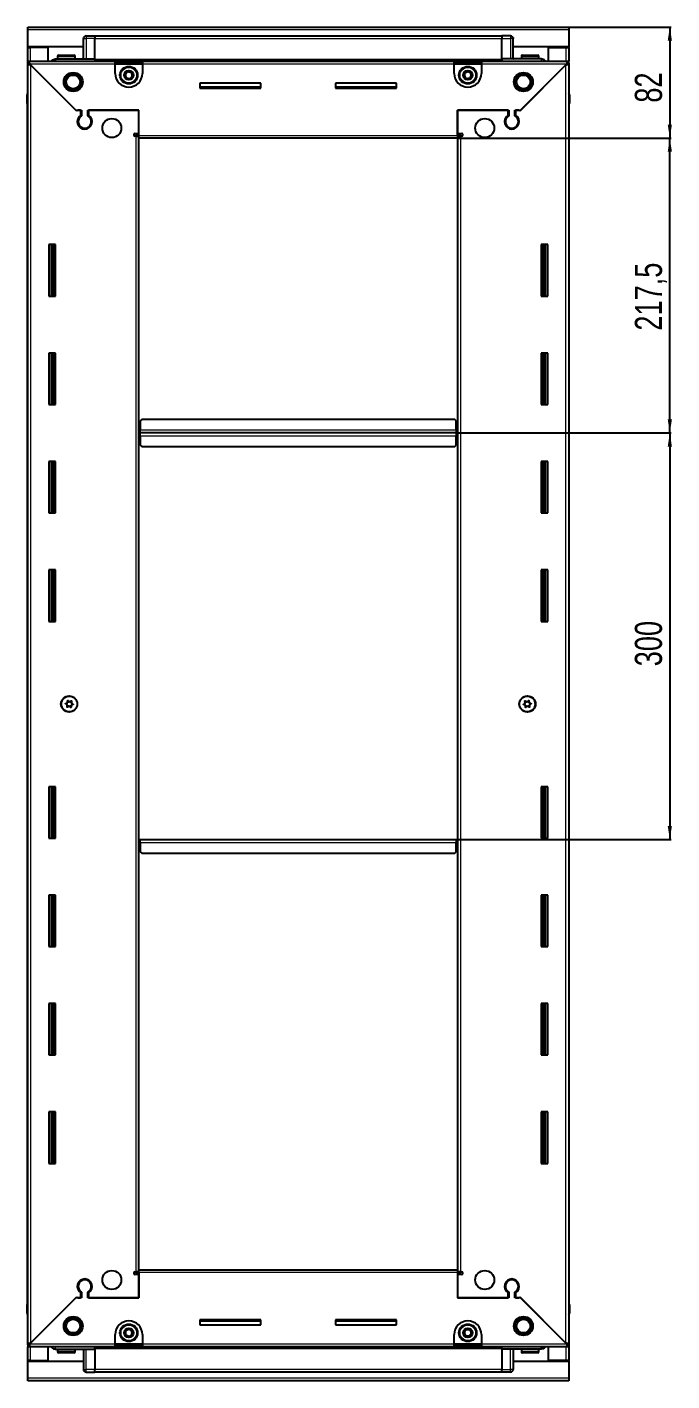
# Model space of a CAD drawing. Header units: millimetres. Extents: x 964 to 3834, y -1659 to 1343.
# Drawn here: x 3358 to 3834, y 194 to 1193 of the extents above; entities that cross this region are included whole.
import ezdxf

# ---------------------------------------------------------------- set-up
doc = ezdxf.new("R2010")
doc.units = ezdxf.units.MM
doc.layers.add('FORMAT', color=7, linetype='Continuous')
doc.styles.add('SLDTEXTSTYLE0', font='TXT', dxfattribs={"width": 0.75})
doc.dimstyles.new('SLDDIMSTYLE0', dxfattribs={"dimtxt": 20, "dimasz": 10, "dimexe": 0, "dimexo": 0.0625, "dimgap": 5, "dimtad": 2, "dimdec": 1, "dimrnd": 1e-09, "dimzin": 12, "dimdsep": 46, "dimtxsty": 'SLDTEXTSTYLE0', "dimsah": 1, "dimcen": 0.09, "dimadec": 0, "dimazin": 3, "dimtfac": 1, "dimtofl": 0, "dimtmove": 0, "dimatfit": 3, "dimfxl": 0, "dimfrac": 2, "dimtolj": 1, "dimtzin": 12, "dimarcsym": 0})

# ---------------------------------------------------------------- blocks, each defined once
blk = doc.blocks.new('_D_6')
at = {"layer": 'FORMAT'}
for p, q in [((3757.78, 1193.07), (3833.27, 1193.07)), ((3832.27, 1193.07), (3832.27, 1111.07)), ((3675.78, 1111.07), (3833.27, 1111.07))]:
    blk.add_line(p, q, dxfattribs=at)
for points in [[(3832.27, 1193.07), (3830.73, 1183.07), (3833.81, 1183.07)], [(3832.27, 1111.07), (3833.81, 1121.07), (3830.73, 1121.07)]]:
    blk.add_solid(points, dxfattribs=at)
at = {"layer": 'FORMAT', "insert": (3806.49, 1137.29), "char_height": 20, "attachment_point": 1, "rotation": 90, "style": 'SLDTEXTSTYLE0'}
blk.add_mtext('82', dxfattribs=at)
blk = doc.blocks.new('_D_7')
at = {"layer": 'FORMAT'}
for p, q in [((3675.78, 1111.07), (3833.27, 1111.07)), ((3832.27, 893.57), (3832.27, 1111.07)), ((3674.78, 893.57), (3833.27, 893.57))]:
    blk.add_line(p, q, dxfattribs=at)
for points in [[(3832.27, 1111.07), (3830.73, 1101.07), (3833.81, 1101.07)], [(3832.27, 893.57), (3833.81, 903.57), (3830.73, 903.57)]]:
    blk.add_solid(points, dxfattribs=at)
at = {"layer": 'FORMAT', "insert": (3806.49, 969.07), "char_height": 20, "attachment_point": 1, "rotation": 90, "style": 'SLDTEXTSTYLE0'}
blk.add_mtext('217,5', dxfattribs=at)
blk = doc.blocks.new('_D_8')
at = {"layer": 'FORMAT'}
for p, q in [((3674.78, 893.57), (3833.27, 893.57)), ((3832.27, 893.57), (3832.27, 593.57)), ((3674.78, 593.57), (3833.27, 593.57))]:
    blk.add_line(p, q, dxfattribs=at)
for points in [[(3832.27, 893.57), (3830.73, 883.57), (3833.81, 883.57)], [(3832.27, 593.57), (3833.81, 603.57), (3830.73, 603.57)]]:
    blk.add_solid(points, dxfattribs=at)
at = {"layer": 'FORMAT', "insert": (3806.49, 721.4), "char_height": 20, "attachment_point": 1, "rotation": 90, "style": 'SLDTEXTSTYLE0'}
blk.add_mtext('300', dxfattribs=at)

msp = doc.modelspace()

# ---------------------------------------------------------------- linework, layer by layer
at = {"color": 7, "linetype": 'Continuous', "lineweight": 25}
for p, q in [((3358.77, 1193.07), (3757.77, 1193.07)), ((3358.77, 1190.97), (3358.77, 1193.07)), ((3358.77, 1178.57), (3358.77, 1190.97)), ((3757.77, 1193.07), (3757.77, 1190.97)), ((3757.77, 1190.97), (3757.77, 1178.57)), ((3399.77, 1169.57), (3399.77, 1184.57)), ((3400.45, 1186.07), (3400.45, 1186.07)), ((3401.77, 1186.57), (3408.27, 1186.57)), ((3401.77, 1186.57), (3408.27, 1186.57)), ((3408.27, 1186.57), (3408.27, 1186.57)), ((3408.27, 1186.57), (3408.27, 1186.57)), ((3408.27, 1186.57), (3408.27, 1184.57)), ((3708.27, 1186.42), (3408.27, 1186.42)), ((3408.27, 1169.57), (3408.27, 1184.57)), ((3708.27, 1186.57), (3708.27, 1186.57)), ((3714.77, 1186.57), (3708.27, 1186.57)), ((3714.77, 1186.57), (3708.27, 1186.57)), ((3708.27, 1186.57), (3708.27, 1184.57)), ((3708.27, 1169.57), (3708.27, 1184.57)), ((3716.77, 1184.57), (3716.77, 1184.57)), ((3716.77, 1169.57), (3716.77, 1184.57)), ((3399.77, 1178.57), (3358.77, 1178.57)), ((3358.77, 1178.07), (3358.77, 1178.57)), ((3358.77, 1178.07), (3360.87, 1178.07)), ((3358.77, 1167.82), (3358.77, 1178.07)), ((3360.27, 1178.07), (3360.27, 1178.57)), ((3373.77, 1178.07), (3360.87, 1178.07)), ((3373.77, 1167.82), (3373.77, 1178.07)), ((3379.27, 1169.57), (3408.27, 1169.57)), ((3380.77, 1171.47), (3380.77, 1169.57)), ((3381.57, 1172.27), (3392.97, 1172.27)), ((3393.77, 1169.57), (3393.77, 1171.47)), ((3408.27, 1169.57), (3408.27, 1169.07)), ((3737.27, 1169.57), (3708.27, 1169.57)), ((3708.27, 1169.57), (3708.27, 1169.07)), ((3757.77, 1178.57), (3716.77, 1178.57)), ((3722.77, 1171.47), (3722.77, 1169.57)), ((3723.57, 1172.27), (3734.97, 1172.27)), ((3735.77, 1169.57), (3735.77, 1171.47)), ((3742.77, 1167.82), (3742.77, 1178.07)), ((3742.77, 1178.07), (3755.67, 1178.07)), ((3755.67, 1178.07), (3757.77, 1178.07)), ((3756.27, 1178.07), (3756.27, 1178.57)), ((3757.77, 1178.07), (3757.77, 1178.57)), ((3757.77, 1178.07), (3757.77, 1167.82)), ((3358.77, 1166.32), (3358.77, 1167.82)), ((3358.77, 1167.82), (3359.77, 1167.82)), ((3358.77, 1165.82), (3358.77, 1166.32)), ((3358.77, 1166.32), (3359.77, 1166.32)), ((3358.77, 221.32), (3358.77, 1165.82)), ((3360.27, 1165.82), (3358.77, 1165.82)), ((3359.77, 1166.32), (3359.77, 1167.82)), ((3359.77, 1167.82), (3423.27, 1167.82)), ((3360.37, 1165.72), (3394.27, 1131.82)), ((3394.97, 1131.12), (3360.87, 1165.22)), ((3408.27, 1168.42), (3708.27, 1168.42)), ((3423.27, 1165.72), (3423.27, 1167.82)), ((3423.27, 1167.82), (3443.27, 1167.82)), ((3423.27, 1166.32), (3443.27, 1166.32)), ((3423.27, 1158.82), (3423.27, 1165.72)), ((3443.27, 1167.82), (3673.27, 1167.82)), ((3443.27, 1167.82), (3443.27, 1165.72)), ((3443.27, 1165.72), (3443.27, 1158.82)), ((3673.27, 1165.72), (3673.27, 1167.82)), ((3673.27, 1167.82), (3693.27, 1167.82)), ((3673.27, 1166.32), (3693.27, 1166.32)), ((3673.27, 1158.82), (3673.27, 1165.72)), ((3693.27, 1167.82), (3756.77, 1167.82)), ((3693.27, 1167.82), (3693.27, 1165.72)), ((3693.27, 1165.72), (3693.27, 1158.82)), ((3755.67, 1165.22), (3721.57, 1131.12)), ((3722.27, 1131.82), (3756.17, 1165.72)), ((3756.27, 1165.82), (3757.77, 1165.82)), ((3756.77, 1166.32), (3756.77, 1167.82)), ((3756.77, 1167.82), (3757.77, 1167.82)), ((3756.77, 1166.32), (3757.77, 1166.32)), ((3757.77, 1166.32), (3757.77, 1167.82)), ((3757.77, 1166.32), (3757.77, 1165.82)), ((3757.77, 1165.82), (3757.77, 221.32)), ((3530.77, 1151.57), (3485.77, 1151.57)), ((3485.77, 1151.57), (3485.77, 1148.07)), ((3530.77, 1148.07), (3530.77, 1151.57)), ((3630.77, 1151.57), (3585.77, 1151.57)), ((3585.77, 1151.57), (3585.77, 1148.07)), ((3630.77, 1148.07), (3630.77, 1151.57)), ((3358.27, 1143.07), (3358.27, 1136.57)), ((3358.27, 1136.57), (3358.27, 1143.07)), ((3530.77, 1148.82), (3485.77, 1148.82)), ((3485.77, 1148.07), (3530.77, 1148.07)), ((3630.77, 1148.82), (3585.77, 1148.82)), ((3585.77, 1148.07), (3630.77, 1148.07)), ((3757.77, 1144.39), (3757.77, 1144.39)), ((3758.27, 1143.07), (3758.27, 1136.57)), ((3758.27, 1136.57), (3758.27, 1143.07)), ((3358.27, 1136.57), (3358.27, 1136.57)), ((3358.77, 1136.57), (3358.27, 1136.57)), ((3358.42, 1136.57), (3358.42, 250.57)), ((3394.27, 1131.82), (3398.47, 1131.82)), ((3395.67, 1131.82), (3394.97, 1131.12)), ((3397.77, 1131.82), (3395.67, 1131.82)), ((3397.77, 1131.82), (3397.77, 1127.93)), ((3398.47, 1131.82), (3398.47, 1127.53)), ((3403.07, 1131.82), (3440.77, 1131.82)), ((3403.07, 1127.53), (3403.07, 1131.82)), ((3403.77, 1127.93), (3403.77, 1131.82)), ((3440.77, 1131.82), (3403.77, 1131.82)), ((3440.77, 1113.17), (3440.77, 1131.82)), ((3440.77, 1114.57), (3440.77, 1131.82)), ((3675.77, 1131.82), (3713.47, 1131.82)), ((3675.77, 1113.17), (3675.77, 1131.82)), ((3675.77, 1131.82), (3675.77, 1114.57)), ((3712.77, 1131.82), (3675.77, 1131.82)), ((3712.77, 1131.82), (3712.77, 1127.93)), ((3713.47, 1131.82), (3713.47, 1127.53)), ((3718.07, 1131.82), (3722.27, 1131.82)), ((3718.07, 1127.53), (3718.07, 1131.82)), ((3720.87, 1131.82), (3718.77, 1131.82)), ((3718.77, 1127.93), (3718.77, 1131.82)), ((3721.57, 1131.12), (3720.87, 1131.82)), ((3757.77, 1136.57), (3758.27, 1136.57)), ((3758.12, 250.57), (3758.12, 1136.57)), ((3758.27, 1136.57), (3758.27, 1136.57)), ((3758.27, 1136.57), (3758.27, 1136.57)), ((3398.77, 1118.96), (3398.77, 1118.2)), ((3717.77, 1118.96), (3717.77, 1118.2)), ((3437.92, 1114.57), (3440.77, 1114.57)), ((3438.67, 1112.57), (3437.92, 1112.57)), ((3438.67, 1112.57), (3440.77, 1112.57)), ((3440.77, 1113.57), (3438.77, 1113.57)), ((3438.77, 1113.57), (3438.77, 1112.57)), ((3440.77, 1111.07), (3440.77, 1113.17)), ((3675.77, 1111.07), (3440.77, 1111.07)), ((3440.77, 276.07), (3440.77, 1111.07)), ((3675.77, 1114.57), (3678.62, 1114.57)), ((3677.77, 1113.57), (3675.77, 1113.57)), ((3675.77, 1113.17), (3675.77, 1111.07)), ((3675.77, 1112.57), (3677.87, 1112.57)), ((3675.77, 1111.07), (3675.77, 276.07)), ((3677.77, 1112.57), (3677.77, 1113.57)), ((3678.62, 1112.57), (3677.87, 1112.57)), ((3379.27, 1032.57), (3374.27, 1032.57)), ((3374.27, 1032.57), (3374.27, 994.57)), ((3376.42, 994.57), (3376.42, 1032.57)), ((3378.21, 994.57), (3378.21, 1032.57)), ((3378.25, 994.57), (3378.25, 1032.57)), ((3379.27, 994.57), (3379.27, 1032.57)), ((3737.27, 1032.57), (3737.27, 994.57)), ((3742.27, 1032.57), (3737.27, 1032.57)), ((3738.29, 1032.57), (3738.29, 994.57)), ((3738.33, 1032.57), (3738.33, 994.57)), ((3740.12, 1032.57), (3740.12, 994.57)), ((3742.27, 994.57), (3742.27, 1032.57)), ((3374.27, 994.57), (3379.27, 994.57)), ((3737.27, 994.57), (3742.27, 994.57)), ((3379.27, 952.57), (3374.27, 952.57)), ((3374.27, 952.57), (3374.27, 914.57)), ((3376.42, 914.57), (3376.42, 952.57)), ((3378.21, 914.57), (3378.21, 952.57)), ((3378.25, 914.57), (3378.25, 952.57)), ((3379.27, 914.57), (3379.27, 952.57)), ((3737.27, 952.57), (3737.27, 914.57)), ((3742.27, 952.57), (3737.27, 952.57)), ((3738.29, 952.57), (3738.29, 914.57)), ((3738.33, 952.57), (3738.33, 914.57)), ((3740.12, 952.57), (3740.12, 914.57)), ((3742.27, 914.57), (3742.27, 952.57)), ((3374.27, 914.57), (3379.27, 914.57)), ((3737.27, 914.57), (3742.27, 914.57)), ((3442.77, 903.57), (3441.77, 902.57)), ((3441.77, 902.57), (3441.77, 895.67)), ((3673.77, 903.57), (3442.77, 903.57)), ((3674.77, 902.57), (3673.77, 903.57)), ((3674.77, 895.67), (3674.77, 902.57)), ((3441.52, 893.57), (3440.77, 893.57)), ((3441.77, 896.42), (3441.52, 896.42)), ((3441.52, 896.42), (3441.52, 893.57)), ((3441.52, 893.57), (3441.52, 890.72)), ((3441.52, 890.72), (3441.77, 890.72)), ((3441.77, 893.57), (3441.77, 895.67)), ((3441.77, 891.47), (3441.77, 893.57)), ((3674.77, 893.57), (3441.77, 893.57)), ((3441.77, 891.47), (3441.77, 884.57)), ((3675.02, 896.42), (3674.77, 896.42)), ((3674.77, 895.67), (3674.77, 893.57)), ((3674.77, 893.57), (3674.77, 891.47)), ((3674.77, 884.57), (3674.77, 891.47)), ((3674.77, 890.72), (3675.02, 890.72)), ((3675.02, 893.57), (3675.02, 896.42)), ((3675.02, 890.72), (3675.02, 893.57)), ((3675.77, 893.57), (3675.02, 893.57)), ((3441.77, 884.57), (3442.77, 883.57)), ((3442.77, 883.57), (3673.77, 883.57)), ((3673.77, 883.57), (3674.77, 884.57)), ((3379.27, 872.57), (3374.27, 872.57)), ((3374.27, 872.57), (3374.27, 834.57)), ((3376.42, 834.57), (3376.42, 872.57)), ((3378.21, 834.57), (3378.21, 872.57)), ((3378.25, 834.57), (3378.25, 872.57)), ((3379.27, 834.57), (3379.27, 872.57)), ((3737.27, 872.57), (3737.27, 834.57)), ((3742.27, 872.57), (3737.27, 872.57)), ((3738.29, 872.57), (3738.29, 834.57)), ((3738.33, 872.57), (3738.33, 834.57)), ((3740.12, 872.57), (3740.12, 834.57)), ((3742.27, 834.57), (3742.27, 872.57)), ((3374.27, 834.57), (3379.27, 834.57)), ((3737.27, 834.57), (3742.27, 834.57)), ((3379.27, 792.57), (3374.27, 792.57)), ((3374.27, 792.57), (3374.27, 754.57)), ((3376.42, 754.57), (3376.42, 792.57)), ((3378.21, 754.57), (3378.21, 792.57)), ((3378.25, 754.57), (3378.25, 792.57)), ((3379.27, 754.57), (3379.27, 792.57)), ((3737.27, 792.57), (3737.27, 754.57)), ((3742.27, 792.57), (3737.27, 792.57)), ((3738.29, 792.57), (3738.29, 754.57)), ((3738.33, 792.57), (3738.33, 754.57)), ((3740.12, 792.57), (3740.12, 754.57)), ((3742.27, 754.57), (3742.27, 792.57)), ((3374.27, 754.57), (3379.27, 754.57)), ((3737.27, 754.57), (3742.27, 754.57)), ((3379.27, 632.57), (3374.27, 632.57)), ((3374.27, 632.57), (3374.27, 594.57)), ((3376.42, 594.57), (3376.42, 632.57)), ((3378.21, 594.57), (3378.21, 632.57)), ((3378.25, 594.57), (3378.25, 632.57)), ((3379.27, 594.57), (3379.27, 632.57)), ((3737.27, 632.57), (3737.27, 594.57)), ((3742.27, 632.57), (3737.27, 632.57)), ((3738.29, 632.57), (3738.29, 594.57)), ((3738.33, 632.57), (3738.33, 594.57)), ((3740.12, 632.57), (3740.12, 594.57)), ((3742.27, 594.57), (3742.27, 632.57)), ((3374.27, 594.57), (3379.27, 594.57)), ((3440.77, 593.57), (3441.52, 593.57)), ((3441.52, 593.57), (3441.52, 590.72)), ((3441.52, 590.72), (3441.77, 590.72)), ((3441.77, 593.57), (3674.77, 593.57)), ((3441.77, 591.47), (3441.77, 593.57)), ((3441.77, 591.47), (3441.77, 584.57)), ((3674.77, 593.57), (3674.77, 591.47)), ((3674.77, 584.57), (3674.77, 591.47)), ((3674.77, 590.72), (3675.02, 590.72)), ((3675.02, 590.72), (3675.02, 593.57)), ((3675.02, 593.57), (3675.77, 593.57)), ((3737.27, 594.57), (3742.27, 594.57)), ((3441.77, 584.57), (3442.77, 583.57)), ((3442.77, 583.57), (3673.77, 583.57)), ((3673.77, 583.57), (3674.77, 584.57)), ((3379.27, 552.57), (3374.27, 552.57)), ((3374.27, 552.57), (3374.27, 514.57)), ((3376.42, 514.57), (3376.42, 552.57)), ((3378.21, 514.57), (3378.21, 552.57)), ((3378.25, 514.57), (3378.25, 552.57)), ((3379.27, 514.57), (3379.27, 552.57)), ((3737.27, 552.57), (3737.27, 514.57)), ((3742.27, 552.57), (3737.27, 552.57)), ((3738.29, 552.57), (3738.29, 514.57)), ((3738.33, 552.57), (3738.33, 514.57)), ((3740.12, 552.57), (3740.12, 514.57)), ((3742.27, 514.57), (3742.27, 552.57)), ((3374.27, 514.57), (3379.27, 514.57)), ((3737.27, 514.57), (3742.27, 514.57)), ((3379.27, 472.57), (3374.27, 472.57)), ((3374.27, 472.57), (3374.27, 434.57)), ((3376.42, 434.57), (3376.42, 472.57)), ((3378.21, 434.57), (3378.21, 472.57)), ((3378.25, 434.57), (3378.25, 472.57)), ((3379.27, 434.57), (3379.27, 472.57)), ((3737.27, 472.57), (3737.27, 434.57)), ((3742.27, 472.57), (3737.27, 472.57)), ((3738.29, 472.57), (3738.29, 434.57)), ((3738.33, 472.57), (3738.33, 434.57)), ((3740.12, 472.57), (3740.12, 434.57)), ((3742.27, 434.57), (3742.27, 472.57)), ((3374.27, 434.57), (3379.27, 434.57)), ((3737.27, 434.57), (3742.27, 434.57)), ((3379.27, 392.57), (3374.27, 392.57)), ((3374.27, 392.57), (3374.27, 354.57)), ((3376.42, 354.57), (3376.42, 392.57)), ((3378.21, 354.57), (3378.21, 392.57)), ((3378.25, 354.57), (3378.25, 392.57)), ((3379.27, 354.57), (3379.27, 392.57)), ((3737.27, 392.57), (3737.27, 354.57)), ((3742.27, 392.57), (3737.27, 392.57)), ((3738.29, 392.57), (3738.29, 354.57)), ((3738.33, 392.57), (3738.33, 354.57)), ((3740.12, 392.57), (3740.12, 354.57)), ((3742.27, 354.57), (3742.27, 392.57)), ((3374.27, 354.57), (3379.27, 354.57)), ((3737.27, 354.57), (3742.27, 354.57)), ((3437.92, 274.57), (3438.67, 274.57)), ((3440.77, 272.57), (3437.92, 272.57)), ((3440.77, 274.57), (3438.67, 274.57)), ((3438.77, 274.57), (3438.77, 273.57)), ((3438.77, 273.57), (3440.77, 273.57)), ((3440.77, 273.97), (3440.77, 276.07)), ((3440.77, 276.07), (3675.77, 276.07)), ((3440.77, 273.97), (3440.77, 255.32)), ((3440.77, 255.32), (3440.77, 272.57)), ((3675.77, 276.07), (3675.77, 273.97)), ((3677.87, 274.57), (3675.77, 274.57)), ((3675.77, 273.97), (3675.77, 255.32)), ((3675.77, 273.57), (3677.77, 273.57)), ((3675.77, 272.57), (3675.77, 255.32)), ((3678.62, 272.57), (3675.77, 272.57)), ((3677.77, 273.57), (3677.77, 274.57)), ((3677.87, 274.57), (3678.62, 274.57)), ((3398.77, 268.94), (3398.77, 268.18)), ((3717.77, 268.94), (3717.77, 268.18)), ((3358.27, 244.07), (3358.27, 250.57)), ((3358.27, 250.57), (3358.27, 250.57)), ((3358.27, 250.57), (3358.27, 250.57)), ((3358.27, 250.57), (3358.27, 244.07)), ((3358.77, 250.57), (3358.27, 250.57)), ((3394.27, 255.32), (3360.37, 221.42)), ((3360.87, 221.92), (3394.97, 256.02)), ((3398.47, 255.32), (3394.27, 255.32)), ((3394.97, 256.02), (3395.67, 255.32)), ((3395.67, 255.32), (3397.77, 255.32)), ((3397.77, 259.21), (3397.77, 255.32)), ((3398.47, 259.61), (3398.47, 255.32)), ((3403.07, 255.32), (3403.07, 259.61)), ((3440.77, 255.32), (3403.07, 255.32)), ((3403.77, 255.32), (3403.77, 259.21)), ((3403.77, 255.32), (3440.77, 255.32)), ((3713.47, 255.32), (3675.77, 255.32)), ((3675.77, 255.32), (3712.77, 255.32)), ((3712.77, 259.21), (3712.77, 255.32)), ((3713.47, 259.61), (3713.47, 255.32)), ((3718.07, 255.32), (3718.07, 259.61)), ((3722.27, 255.32), (3718.07, 255.32)), ((3718.77, 255.32), (3718.77, 259.21)), ((3718.77, 255.32), (3720.87, 255.32)), ((3720.87, 255.32), (3721.57, 256.02)), ((3721.57, 256.02), (3755.67, 221.92)), ((3756.17, 221.42), (3722.27, 255.32)), ((3757.77, 250.57), (3758.27, 250.57)), ((3758.27, 250.57), (3758.27, 250.57)), ((3758.27, 244.07), (3758.27, 250.57)), ((3758.27, 250.57), (3758.27, 244.07)), ((3358.77, 242.75), (3358.77, 242.75)), ((3530.77, 239.07), (3485.77, 239.07)), ((3485.77, 239.07), (3485.77, 235.57)), ((3485.77, 238.32), (3530.77, 238.32)), ((3485.77, 235.57), (3530.77, 235.57)), ((3530.77, 235.57), (3530.77, 239.07)), ((3630.77, 239.07), (3585.77, 239.07)), ((3585.77, 239.07), (3585.77, 235.57)), ((3585.77, 238.32), (3630.77, 238.32)), ((3585.77, 235.57), (3630.77, 235.57)), ((3630.77, 235.57), (3630.77, 239.07)), ((3358.77, 220.82), (3358.77, 221.32)), ((3360.27, 221.32), (3358.77, 221.32)), ((3358.77, 220.82), (3358.77, 219.32)), ((3359.77, 220.82), (3358.77, 220.82)), ((3359.77, 220.82), (3359.77, 219.32)), ((3423.27, 221.42), (3423.27, 228.32)), ((3423.27, 219.32), (3423.27, 221.42)), ((3443.27, 220.82), (3423.27, 220.82)), ((3443.27, 228.32), (3443.27, 221.42)), ((3443.27, 221.42), (3443.27, 219.32)), ((3673.27, 221.42), (3673.27, 228.32)), ((3673.27, 219.32), (3673.27, 221.42)), ((3693.27, 220.82), (3673.27, 220.82)), ((3693.27, 228.32), (3693.27, 221.42)), ((3693.27, 221.42), (3693.27, 219.32)), ((3756.27, 221.32), (3757.77, 221.32)), ((3756.77, 220.82), (3756.77, 219.32)), ((3757.77, 220.82), (3756.77, 220.82)), ((3757.77, 221.32), (3757.77, 220.82)), ((3757.77, 220.82), (3757.77, 219.32)), ((3358.77, 209.07), (3358.77, 219.32)), ((3359.77, 219.32), (3358.77, 219.32)), ((3423.27, 219.32), (3359.77, 219.32)), ((3373.77, 209.07), (3373.77, 219.32)), ((3379.27, 217.57), (3408.27, 217.57)), ((3380.77, 217.57), (3380.77, 215.67)), ((3385.35, 214.87), (3381.57, 214.87)), ((3392.97, 214.87), (3385.35, 214.87)), ((3393.77, 215.67), (3393.77, 217.57)), ((3399.77, 217.57), (3399.77, 202.57)), ((3708.27, 218.72), (3408.27, 218.72)), ((3408.27, 217.57), (3408.27, 218.07)), ((3408.27, 217.57), (3408.27, 202.57)), ((3443.27, 219.32), (3423.27, 219.32)), ((3673.27, 219.32), (3443.27, 219.32)), ((3693.27, 219.32), (3673.27, 219.32)), ((3756.77, 219.32), (3693.27, 219.32)), ((3708.27, 217.57), (3708.27, 218.07)), ((3737.27, 217.57), (3708.27, 217.57)), ((3708.27, 217.57), (3708.27, 202.57)), ((3716.77, 217.57), (3716.77, 202.57)), ((3722.77, 217.57), (3722.77, 215.67)), ((3730.56, 214.87), (3723.57, 214.87)), ((3734.97, 214.87), (3730.56, 214.87)), ((3735.77, 215.67), (3735.77, 217.57)), ((3742.77, 209.07), (3742.77, 219.32)), ((3757.77, 219.32), (3756.77, 219.32)), ((3757.77, 219.32), (3757.77, 209.07)), ((3360.87, 209.07), (3358.77, 209.07)), ((3358.77, 208.57), (3358.77, 209.07)), ((3358.77, 196.17), (3358.77, 208.57)), ((3358.77, 208.57), (3399.77, 208.57)), ((3360.27, 208.57), (3360.27, 209.07)), ((3360.87, 209.07), (3373.77, 209.07)), ((3399.77, 202.57), (3399.77, 202.57)), ((3401.77, 200.57), (3408.27, 200.57)), ((3401.77, 200.57), (3408.27, 200.57)), ((3408.27, 200.57), (3408.27, 202.57)), ((3408.27, 200.72), (3708.27, 200.72)), ((3408.27, 200.57), (3408.27, 200.57)), ((3708.27, 200.57), (3708.27, 202.57)), ((3708.27, 200.57), (3708.27, 200.57)), ((3714.77, 200.57), (3708.27, 200.57)), ((3708.27, 200.57), (3708.27, 200.57)), ((3714.77, 200.57), (3708.27, 200.57)), ((3716.09, 201.07), (3716.09, 201.07)), ((3716.77, 208.57), (3757.77, 208.57)), ((3755.67, 209.07), (3742.77, 209.07)), ((3757.77, 209.07), (3755.67, 209.07)), ((3756.27, 208.57), (3756.27, 209.07)), ((3757.77, 208.57), (3757.77, 209.07)), ((3757.77, 208.57), (3757.77, 196.17)), ((3358.77, 194.07), (3358.77, 196.17)), ((3757.77, 194.07), (3358.77, 194.07)), ((3757.77, 196.17), (3757.77, 194.07))]:
    msp.add_line(p, q, dxfattribs=at)
at = {"color": 8, "linetype": 'Continuous', "lineweight": 18}
for p, q in [((3757.77, 1190.97), (3358.77, 1190.97)), ((3399.77, 1184.57), (3401.77, 1184.57)), ((3401.77, 1186.57), (3401.77, 1184.57)), ((3401.77, 1184.57), (3401.77, 1169.57)), ((3408.27, 1184.57), (3401.77, 1184.57)), ((3708.27, 1184.42), (3408.27, 1184.42)), ((3708.27, 1184.57), (3714.77, 1184.57)), ((3714.77, 1186.57), (3714.77, 1184.57)), ((3714.77, 1184.57), (3714.77, 1169.57)), ((3716.77, 1184.57), (3714.77, 1184.57)), ((3360.87, 1178.07), (3360.87, 1178.57)), ((3360.87, 1167.82), (3360.87, 1178.07)), ((3380.77, 1171.47), (3393.77, 1171.47)), ((3708.27, 1169.07), (3408.27, 1169.07)), ((3722.77, 1171.47), (3735.77, 1171.47)), ((3755.67, 1178.57), (3755.67, 1178.07)), ((3755.67, 1178.07), (3755.67, 1167.82)), ((3423.27, 1165.72), (3360.37, 1165.72)), ((3360.87, 1165.22), (3360.87, 221.92)), ((3708.27, 1167.84), (3408.27, 1167.84)), ((3423.27, 1165.72), (3443.27, 1165.72)), ((3673.27, 1165.72), (3443.27, 1165.72)), ((3673.27, 1165.72), (3693.27, 1165.72)), ((3756.17, 1165.72), (3693.27, 1165.72)), ((3755.67, 221.92), (3755.67, 1165.22)), ((3358.77, 1143.07), (3358.27, 1143.07)), ((3757.77, 1143.07), (3758.27, 1143.07)), ((3438.67, 274.57), (3438.67, 1112.57)), ((3440.77, 1113.17), (3675.77, 1113.17)), ((3677.87, 1112.57), (3677.87, 274.57)), ((3375.77, 1032.57), (3375.77, 994.57)), ((3377.01, 1032.57), (3377.01, 994.57)), ((3739.54, 994.57), (3739.54, 1032.57)), ((3740.77, 994.57), (3740.77, 1032.57)), ((3375.77, 952.57), (3375.77, 914.57)), ((3377.01, 952.57), (3377.01, 914.57)), ((3739.54, 914.57), (3739.54, 952.57)), ((3740.77, 914.57), (3740.77, 952.57)), ((3674.77, 895.67), (3441.77, 895.67)), ((3441.77, 891.47), (3674.77, 891.47)), ((3375.77, 872.57), (3375.77, 834.57)), ((3377.01, 872.57), (3377.01, 834.57)), ((3739.54, 834.57), (3739.54, 872.57)), ((3740.77, 834.57), (3740.77, 872.57)), ((3375.77, 792.57), (3375.77, 754.57)), ((3377.01, 792.57), (3377.01, 754.57)), ((3739.54, 754.57), (3739.54, 792.57)), ((3740.77, 754.57), (3740.77, 792.57)), ((3375.77, 632.57), (3375.77, 594.57)), ((3377.01, 632.57), (3377.01, 594.57)), ((3739.54, 594.57), (3739.54, 632.57)), ((3740.77, 594.57), (3740.77, 632.57)), ((3441.77, 591.47), (3674.77, 591.47)), ((3375.77, 552.57), (3375.77, 514.57)), ((3377.01, 552.57), (3377.01, 514.57)), ((3739.54, 514.57), (3739.54, 552.57)), ((3740.77, 514.57), (3740.77, 552.57)), ((3375.77, 472.57), (3375.77, 434.57)), ((3377.01, 472.57), (3377.01, 434.57)), ((3739.54, 434.57), (3739.54, 472.57)), ((3740.77, 434.57), (3740.77, 472.57)), ((3375.77, 392.57), (3375.77, 354.57)), ((3377.01, 392.57), (3377.01, 354.57)), ((3739.54, 354.57), (3739.54, 392.57)), ((3740.77, 354.57), (3740.77, 392.57)), ((3675.77, 273.97), (3440.77, 273.97)), ((3358.77, 244.07), (3358.27, 244.07)), ((3757.77, 244.07), (3758.27, 244.07)), ((3360.37, 221.42), (3423.27, 221.42)), ((3443.27, 221.42), (3423.27, 221.42)), ((3443.27, 221.42), (3673.27, 221.42)), ((3693.27, 221.42), (3673.27, 221.42)), ((3693.27, 221.42), (3756.17, 221.42)), ((3360.87, 209.07), (3360.87, 219.32)), ((3385.08, 215.67), (3380.77, 215.67)), ((3393.77, 215.67), (3385.08, 215.67)), ((3401.77, 202.57), (3401.77, 217.57)), ((3408.27, 219.31), (3708.27, 219.31)), ((3408.27, 218.07), (3708.27, 218.07)), ((3714.77, 202.57), (3714.77, 217.57)), ((3730.75, 215.67), (3722.77, 215.67)), ((3735.77, 215.67), (3730.75, 215.67)), ((3755.67, 219.32), (3755.67, 209.07)), ((3360.87, 208.57), (3360.87, 209.07)), ((3399.77, 202.57), (3401.77, 202.57)), ((3408.27, 202.57), (3401.77, 202.57)), ((3401.77, 200.57), (3401.77, 202.57)), ((3408.27, 202.72), (3708.27, 202.72)), ((3708.27, 202.57), (3714.77, 202.57)), ((3716.77, 202.57), (3714.77, 202.57)), ((3714.77, 200.57), (3714.77, 202.57)), ((3755.67, 209.07), (3755.67, 208.57)), ((3757.77, 196.17), (3358.77, 196.17))]:
    msp.add_line(p, q, dxfattribs=at)
at = {"color": 7, "linetype": 'Continuous', "lineweight": 25, "flags": 128}
msp.add_lwpolyline([(3716.62, 1185.32), (3716.73, 1184.96), (3716.77, 1184.57)], dxfattribs=at)
at = {"color": 7, "linetype": 'Continuous', "lineweight": 25}
for centre, radius in [((3392.27, 1152.57), 7), ((3433.27, 1157.57), 6.5), ((3433.27, 1157.57), 3.46), ((3683.27, 1157.57), 6.5), ((3683.27, 1157.57), 3.46), ((3724.27, 1152.57), 7), ((3392.27, 1152.57), 6.03), ((3392.27, 1152.57), 5.1), ((3724.27, 1152.57), 6.02), ((3724.27, 1152.57), 5.1), ((3420.77, 1118.57), 7), ((3695.77, 1118.57), 7), ((3389.27, 693.57), 6), ((3389.42, 693.57), 5.79), ((3727.27, 693.57), 6), ((3727.12, 693.57), 5.79), ((3389.42, 693.57), 1.85), ((3727.12, 693.57), 1.85), ((3420.77, 268.57), 7), ((3695.77, 268.57), 7), ((3392.27, 234.57), 7), ((3392.27, 234.57), 6.03), ((3724.27, 234.57), 7), ((3724.27, 234.57), 6.02), ((3392.27, 234.57), 5.1), ((3433.27, 229.57), 6.5), ((3433.27, 229.57), 3.46), ((3683.27, 229.57), 6.5), ((3683.27, 229.57), 3.46), ((3724.27, 234.57), 5.1)]:
    msp.add_circle(centre, radius, dxfattribs=at)
at = {"color": 8, "linetype": 'Continuous', "lineweight": 18}
for centre in [(3433.27, 1157.57), (3683.27, 1157.57), (3433.27, 229.57), (3683.27, 229.57)]:
    msp.add_circle(centre, 5.7, dxfattribs=at)
at = {"color": 7, "linetype": 'Continuous', "lineweight": 25}
for centre, radius, start, end in [((3401.77, 1184.57), 2, 90, 180), ((3714.77, 1184.57), 2, 0, 90), ((3381.57, 1171.47), 0.8, 90, 180), ((3392.97, 1171.47), 0.8, 0, 90), ((3399.57, 1169.77), 0.2, 270, 0), ((3716.97, 1169.77), 0.2, 180, 270), ((3723.57, 1171.47), 0.8, 90, 180), ((3734.97, 1171.47), 0.8, 0, 90), ((3433.27, 1157.57), 2.5, 134.01559, 194.01559), ((3433.27, 1157.57), 2.5, 74.01559, 134.01559), ((3433.27, 1157.57), 2.5, 14.01559, 74.01559), ((3683.27, 1157.57), 2.5, 100.11158, 160.11158), ((3683.27, 1157.57), 2.5, 40.11158, 100.11158), ((3683.27, 1157.57), 2.5, 340.11158, 40.11158), ((3433.27, 1158.82), 10, 180, 270), ((3433.27, 1157.57), 2.5, 194.01559, 254.01559), ((3433.27, 1157.57), 2.5, 254.01559, 314.01559), ((3433.27, 1158.82), 10, 270, 0), ((3433.27, 1157.57), 2.5, 314.01559, 14.01559), ((3683.27, 1158.82), 10, 180, 270), ((3683.27, 1157.57), 2.5, 160.11158, 220.11158), ((3683.27, 1157.57), 2.5, 220.11158, 280.11158), ((3683.27, 1158.82), 10, 270, 0), ((3683.27, 1157.57), 2.5, 280.11158, 340.11158), ((3360.27, 1143.07), 2, 138.59038, 180), ((3756.27, 1143.07), 2, 0, 41.39416), ((3400.77, 1123.32), 5.5, 123.05573, 56.94427), ((3400.77, 1123.32), 4.8, 118.63099, 61.36901), ((3715.77, 1123.32), 5.5, 123.05573, 56.94427), ((3715.77, 1123.32), 4.8, 118.63099, 61.36901), ((3437.92, 1113.57), 1, 90, 270), ((3678.62, 1113.57), 1, 270, 90), ((3437.92, 273.57), 1, 90, 270), ((3678.62, 273.57), 1, 270, 90), ((3400.77, 263.82), 5.5, 303.05573, 236.94427), ((3400.77, 263.82), 4.8, 298.63099, 241.36901), ((3715.77, 263.82), 5.5, 303.05573, 236.94427), ((3715.77, 263.82), 4.8, 298.63099, 241.36901), ((3360.27, 244.07), 2, 180, 221.40962), ((3360.27, 244.07), 2, 180, 221.40962), ((3756.27, 244.07), 2, 318.57492, 360), ((3756.27, 244.07), 2, 318.59038, 0), ((3433.27, 228.32), 10, 90, 180), ((3433.27, 229.57), 2.5, 127.47401, 187.47401), ((3433.27, 229.57), 2.5, 67.47401, 127.47401), ((3433.27, 228.32), 10, 0, 90), ((3433.27, 229.57), 2.5, 7.47401, 67.47401), ((3433.27, 229.57), 2.5, 307.47401, 7.47401), ((3683.27, 228.32), 10, 90, 180), ((3683.27, 229.57), 2.5, 147.04236, 207.04236), ((3683.27, 229.57), 2.5, 87.04236, 147.04236), ((3683.27, 228.32), 10, 0, 90), ((3683.27, 229.57), 2.5, 27.04236, 87.04236), ((3683.27, 229.57), 2.5, 327.04236, 27.04236), ((3433.27, 229.57), 2.5, 187.47401, 247.47401), ((3433.27, 229.57), 2.5, 247.47401, 307.47401), ((3683.27, 229.57), 2.5, 207.04236, 267.04236), ((3683.27, 229.57), 2.5, 267.04236, 327.04236), ((3381.57, 215.67), 0.8, 180, 270), ((3392.97, 215.67), 0.8, 270, 360), ((3399.57, 217.37), 0.2, 0, 90), ((3716.97, 217.37), 0.2, 90, 180), ((3723.57, 215.67), 0.8, 180, 270), ((3734.97, 215.67), 0.8, 270, 360), ((3401.77, 202.57), 2, 180, 270), ((3401.77, 202.57), 2, 180, 270), ((3714.77, 202.57), 2, 270, 0)]:
    msp.add_arc(centre, radius, start, end, dxfattribs=at)
for points, knots in [([(3376.06, 1167.82), (3376.18, 1168.02), (3376.56, 1168.67), (3377.72, 1169.38), (3378.75, 1169.51), (3379.27, 1169.57)], [0, 0, 0, 0, 0.1822499, 0.5911249, 1, 1, 1, 1]), ([(3408.27, 1169.57), (3408.27, 1169.53), (3408.27, 1169.46), (3408.27, 1168.84), (3408.27, 1168.28), (3408.27, 1167.91), (3408.27, 1167.9)], [0, 0, 0, 0, 0.330266, 0.660532, 0.990799, 1, 1, 1, 1]), ([(3708.27, 1169.57), (3708.27, 1169.53), (3708.27, 1169.46), (3708.27, 1168.84), (3708.27, 1168.28), (3708.27, 1167.91), (3708.27, 1167.9)], [0, 0, 0, 0, 0.330266, 0.660532, 0.990799, 1, 1, 1, 1]), ([(3740.49, 1167.82), (3740.37, 1168.02), (3739.98, 1168.67), (3738.83, 1169.38), (3737.79, 1169.51), (3737.27, 1169.57)], [0, 0, 0, 0, 0.18225, 0.591125, 1, 1, 1, 1]), ([(3358.77, 1165.82), (3358.8, 1165.78), (3358.85, 1165.69), (3359.24, 1165.55), (3359.8, 1165.42), (3360.38, 1165.31), (3360.75, 1165.24), (3360.87, 1165.22)], [0, 0, 0, 0, 0.230255, 0.448522, 0.666786, 0.88505, 1, 1, 1, 1]), ([(3360.37, 1165.72), (3360.33, 1165.97), (3360.24, 1166.47), (3360.1, 1167.11), (3359.97, 1167.57), (3359.86, 1167.79), (3359.79, 1167.81), (3359.77, 1167.82)], [0, 0, 0, 0, 0.230255, 0.448522, 0.666786, 0.88505, 1, 1, 1, 1]), ([(3430.5, 1158.37), (3430.87, 1158.72), (3431.56, 1159.39), (3432.25, 1160.06), (3432.57, 1160.37)], [0, 0, 0, 0, 0.5346859, 1, 1, 1, 1]), ([(3432.57, 1160.37), (3433.07, 1160.23), (3434, 1159.96), (3434.92, 1159.7), (3435.35, 1159.58)], [0, 0, 0, 0, 0.5346859, 1, 1, 1, 1]), ([(3435.35, 1159.58), (3435.38, 1159.46), (3435.52, 1158.87), (3435.76, 1157.91), (3435.96, 1157.11), (3436.05, 1156.78)], [0, 0, 0, 0, 0.1331247, 0.6370994, 1, 1, 1, 1]), ([(3680.43, 1157.06), (3680.47, 1157.18), (3680.68, 1157.74), (3681.01, 1158.68), (3681.29, 1159.45), (3681.41, 1159.78)], [0, 0, 0, 0, 0.133125, 0.637099, 1, 1, 1, 1]), ([(3681.41, 1159.78), (3681.92, 1159.87), (3682.87, 1160.04), (3683.81, 1160.21), (3684.25, 1160.29)], [0, 0, 0, 0, 0.534686, 1, 1, 1, 1]), ([(3684.25, 1160.29), (3684.59, 1159.89), (3685.21, 1159.15), (3685.83, 1158.42), (3686.11, 1158.08)], [0, 0, 0, 0, 0.534686, 1, 1, 1, 1]), ([(3755.67, 1165.22), (3755.92, 1165.27), (3756.42, 1165.36), (3757.06, 1165.49), (3757.52, 1165.62), (3757.74, 1165.73), (3757.76, 1165.8), (3757.77, 1165.82)], [0, 0, 0, 0, 0.230255, 0.448522, 0.666786, 0.88505, 1, 1, 1, 1]), ([(3756.77, 1167.82), (3756.73, 1167.79), (3756.64, 1167.74), (3756.5, 1167.35), (3756.37, 1166.79), (3756.26, 1166.21), (3756.19, 1165.85), (3756.17, 1165.72)], [0, 0, 0, 0, 0.230255, 0.448522, 0.666786, 0.88505, 1, 1, 1, 1]), ([(3431.2, 1155.57), (3431.11, 1155.9), (3430.91, 1156.7), (3430.67, 1157.66), (3430.53, 1158.24), (3430.5, 1158.37)], [0, 0, 0, 0, 0.362901, 0.866875, 1, 1, 1, 1]), ([(3433.97, 1154.77), (3433.47, 1154.91), (3432.55, 1155.18), (3431.62, 1155.44), (3431.2, 1155.57)], [0, 0, 0, 0, 0.534686, 1, 1, 1, 1]), ([(3436.05, 1156.78), (3435.68, 1156.42), (3434.98, 1155.75), (3434.29, 1155.08), (3433.97, 1154.77)], [0, 0, 0, 0, 0.5346859, 1, 1, 1, 1]), ([(3682.29, 1154.86), (3681.96, 1155.25), (3681.34, 1155.99), (3680.72, 1156.72), (3680.43, 1157.06)], [0, 0, 0, 0, 0.534686, 1, 1, 1, 1]), ([(3685.13, 1155.36), (3684.62, 1155.27), (3683.67, 1155.1), (3682.73, 1154.93), (3682.29, 1154.86)], [0, 0, 0, 0, 0.534686, 1, 1, 1, 1]), ([(3686.11, 1158.08), (3686, 1157.75), (3685.72, 1156.98), (3685.38, 1156.04), (3685.17, 1155.48), (3685.13, 1155.36)], [0, 0, 0, 0, 0.362901, 0.866875, 1, 1, 1, 1]), ([(3391.06, 695.84), (3391.05, 695.85), (3391.02, 695.86), (3390.96, 695.86), (3390.83, 695.82), (3390.48, 695.64), (3390, 695.4), (3389.36, 695.44), (3388.93, 695.71), (3388.62, 695.96), (3388.42, 696.1), (3388.34, 696.13), (3388.29, 696.13), (3388.26, 696.12), (3388.24, 696.1), (3388.2, 696.04), (3388.16, 695.77), (3388.15, 695.3), (3387.98, 694.61), (3387.38, 694.22), (3386.93, 694.07), (3386.7, 693.94), (3386.65, 693.89), (3386.64, 693.86), (3386.63, 693.83), (3386.65, 693.8), (3386.67, 693.76), (3386.73, 693.7), (3386.91, 693.57), (3387.23, 693.36), (3387.63, 693.03), (3387.87, 692.45), (3387.79, 691.91), (3387.74, 691.52), (3387.74, 691.37), (3387.76, 691.32), (3387.79, 691.3), (3387.82, 691.28), (3387.88, 691.28), (3388.02, 691.33), (3388.36, 691.5), (3388.85, 691.74), (3389.48, 691.7), (3389.92, 691.43), (3390.22, 691.19), (3390.42, 691.05), (3390.51, 691.01), (3390.55, 691.01), (3390.58, 691.02), (3390.6, 691.04), (3390.64, 691.1), (3390.68, 691.37), (3390.69, 691.84), (3390.86, 692.53), (3391.46, 692.92), (3391.91, 693.07), (3392.15, 693.2), (3392.19, 693.25), (3392.21, 693.28), (3392.21, 693.31), (3392.2, 693.35), (3392.17, 693.38), (3392.11, 693.44), (3391.93, 693.57), (3391.61, 693.78), (3391.21, 694.11), (3390.97, 694.7), (3391.05, 695.23), (3391.11, 695.62), (3391.1, 695.77), (3391.08, 695.82), (3391.06, 695.84), (3391.06, 695.84)], [0, 0, 0, 0, 0.002009, 0.00442, 0.009365, 0.025528, 0.067705, 0.095786, 0.124646, 0.150342, 0.160519, 0.163394, 0.165697, 0.167245, 0.168874, 0.17077, 0.178606, 0.211994, 0.249994, 0.287995, 0.321383, 0.329219, 0.331115, 0.332744, 0.334292, 0.336217, 0.338535, 0.341318, 0.349662, 0.375358, 0.404217, 0.432298, 0.474475, 0.490639, 0.496669, 0.49844, 0.5, 0.502009, 0.50442, 0.509365, 0.525528, 0.567705, 0.595786, 0.624646, 0.650342, 0.660519, 0.663394, 0.665697, 0.667245, 0.668874, 0.67077, 0.678606, 0.711994, 0.749994, 0.787995, 0.821383, 0.829219, 0.831115, 0.832744, 0.834292, 0.836217, 0.838535, 0.841318, 0.849662, 0.875358, 0.904217, 0.932298, 0.974475, 0.990639, 0.996669, 0.99844, 1, 1, 1, 1]), ([(3725.49, 695.84), (3725.48, 695.83), (3725.46, 695.81), (3725.44, 695.76), (3725.44, 695.61), (3725.49, 695.23), (3725.57, 694.7), (3725.33, 694.11), (3724.93, 693.78), (3724.6, 693.57), (3724.41, 693.43), (3724.35, 693.35), (3724.33, 693.31), (3724.34, 693.28), (3724.35, 693.25), (3724.4, 693.2), (3724.63, 693.07), (3725.08, 692.92), (3725.68, 692.53), (3725.85, 691.84), (3725.86, 691.37), (3725.9, 691.1), (3725.94, 691.04), (3725.96, 691.02), (3725.99, 691.01), (3726.03, 691.01), (3726.07, 691.03), (3726.14, 691.06), (3726.33, 691.19), (3726.63, 691.43), (3727.06, 691.7), (3727.7, 691.74), (3728.18, 691.5), (3728.53, 691.32), (3728.67, 691.28), (3728.73, 691.29), (3728.76, 691.3), (3728.79, 691.33), (3728.8, 691.38), (3728.81, 691.53), (3728.75, 691.91), (3728.67, 692.45), (3728.91, 693.03), (3729.31, 693.36), (3729.64, 693.58), (3729.83, 693.72), (3729.89, 693.79), (3729.91, 693.83), (3729.91, 693.86), (3729.89, 693.89), (3729.85, 693.94), (3729.61, 694.07), (3729.16, 694.22), (3728.56, 694.61), (3728.39, 695.3), (3728.38, 695.77), (3728.34, 696.04), (3728.3, 696.1), (3728.28, 696.12), (3728.25, 696.13), (3728.21, 696.13), (3728.17, 696.12), (3728.1, 696.08), (3727.91, 695.95), (3727.62, 695.71), (3727.18, 695.44), (3726.55, 695.4), (3726.06, 695.64), (3725.71, 695.82), (3725.57, 695.86), (3725.51, 695.86), (3725.49, 695.85), (3725.49, 695.84)], [0, 0, 0, 0, 0.002009, 0.00442, 0.009365, 0.025528, 0.067705, 0.095786, 0.124646, 0.150342, 0.160519, 0.163394, 0.165697, 0.167245, 0.168874, 0.17077, 0.178606, 0.211994, 0.249994, 0.287995, 0.321383, 0.329219, 0.331115, 0.332744, 0.334292, 0.336217, 0.338535, 0.341318, 0.349662, 0.375358, 0.404217, 0.432298, 0.474475, 0.490639, 0.496669, 0.49844, 0.5, 0.502009, 0.50442, 0.509365, 0.525528, 0.567705, 0.595786, 0.624646, 0.650342, 0.660519, 0.663394, 0.665697, 0.667245, 0.668874, 0.67077, 0.678606, 0.711994, 0.749994, 0.787995, 0.821383, 0.829219, 0.831115, 0.832744, 0.834292, 0.836217, 0.838535, 0.841318, 0.849662, 0.875358, 0.904217, 0.932298, 0.974475, 0.990639, 0.996669, 0.99844, 1, 1, 1, 1]), ([(3430.6, 230.68), (3430.7, 230.75), (3431.18, 231.12), (3431.97, 231.72), (3432.62, 232.22), (3432.9, 232.43)], [0, 0, 0, 0, 0.133125, 0.637099, 1, 1, 1, 1]), ([(3430.98, 227.81), (3430.91, 228.33), (3430.79, 229.28), (3430.66, 230.23), (3430.6, 230.68)], [0, 0, 0, 0, 0.534686, 1, 1, 1, 1]), ([(3432.9, 232.43), (3433.37, 232.24), (3434.26, 231.87), (3435.15, 231.5), (3435.56, 231.33)], [0, 0, 0, 0, 0.534686, 1, 1, 1, 1]), ([(3435.56, 231.33), (3435.63, 230.82), (3435.76, 229.86), (3435.88, 228.91), (3435.94, 228.47)], [0, 0, 0, 0, 0.534686, 1, 1, 1, 1]), ([(3680.39, 229.72), (3680.67, 230.15), (3681.19, 230.96), (3681.72, 231.77), (3681.96, 232.14)], [0, 0, 0, 0, 0.534686, 1, 1, 1, 1]), ([(3681.96, 232.14), (3682.08, 232.14), (3682.68, 232.1), (3683.68, 232.05), (3684.5, 232.01), (3684.84, 231.99)], [0, 0, 0, 0, 0.133125, 0.637099, 1, 1, 1, 1]), ([(3684.84, 231.99), (3685.08, 231.53), (3685.51, 230.67), (3685.95, 229.82), (3686.15, 229.42)], [0, 0, 0, 0, 0.534686, 1, 1, 1, 1]), ([(3360.87, 221.92), (3360.62, 221.88), (3360.12, 221.79), (3359.48, 221.65), (3359.02, 221.52), (3358.8, 221.41), (3358.78, 221.34), (3358.77, 221.32)], [0, 0, 0, 0, 0.230255, 0.448522, 0.666786, 0.88505, 1, 1, 1, 1]), ([(3359.77, 219.32), (3359.82, 219.35), (3359.91, 219.4), (3360.04, 219.79), (3360.17, 220.35), (3360.28, 220.93), (3360.35, 221.3), (3360.37, 221.42)], [0, 0, 0, 0, 0.230255, 0.448522, 0.666786, 0.88505, 1, 1, 1, 1]), ([(3433.65, 226.71), (3433.17, 226.91), (3432.28, 227.28), (3431.39, 227.64), (3430.98, 227.81)], [0, 0, 0, 0, 0.534686, 1, 1, 1, 1]), ([(3435.94, 228.47), (3435.66, 228.26), (3435.01, 227.75), (3434.22, 227.15), (3433.75, 226.78), (3433.65, 226.71)], [0, 0, 0, 0, 0.3629006, 0.8668753, 1, 1, 1, 1]), ([(3681.7, 227.15), (3681.47, 227.61), (3681.03, 228.47), (3680.59, 229.32), (3680.39, 229.72)], [0, 0, 0, 0, 0.534686, 1, 1, 1, 1]), ([(3684.58, 227), (3684.24, 227.02), (3683.42, 227.06), (3682.42, 227.11), (3681.83, 227.14), (3681.7, 227.15)], [0, 0, 0, 0, 0.362901, 0.866875, 1, 1, 1, 1]), ([(3686.15, 229.42), (3685.87, 228.99), (3685.35, 228.18), (3684.83, 227.37), (3684.58, 227)], [0, 0, 0, 0, 0.534686, 1, 1, 1, 1]), ([(3757.77, 221.32), (3757.74, 221.37), (3757.69, 221.46), (3757.3, 221.59), (3756.74, 221.72), (3756.16, 221.83), (3755.8, 221.9), (3755.67, 221.92)], [0, 0, 0, 0, 0.2302553, 0.4485219, 0.6667858, 0.8850496, 1, 1, 1, 1]), ([(3756.17, 221.42), (3756.22, 221.17), (3756.31, 220.67), (3756.44, 220.03), (3756.57, 219.57), (3756.68, 219.35), (3756.75, 219.33), (3756.77, 219.32)], [0, 0, 0, 0, 0.230255, 0.448522, 0.666786, 0.88505, 1, 1, 1, 1]), ([(3376.06, 219.32), (3376.18, 219.12), (3376.56, 218.47), (3377.72, 217.76), (3378.75, 217.63), (3379.27, 217.57)], [0, 0, 0, 0, 0.1822499, 0.5911249, 1, 1, 1, 1]), ([(3408.27, 217.57), (3408.27, 217.61), (3408.27, 217.68), (3408.27, 218.3), (3408.27, 218.86), (3408.27, 219.24), (3408.27, 219.25)], [0, 0, 0, 0, 0.330267, 0.660534, 0.990802, 1, 1, 1, 1]), ([(3708.27, 217.57), (3708.27, 217.61), (3708.27, 217.68), (3708.27, 218.3), (3708.27, 218.86), (3708.27, 219.24), (3708.27, 219.25)], [0, 0, 0, 0, 0.330267, 0.660534, 0.990802, 1, 1, 1, 1]), ([(3740.49, 219.32), (3740.37, 219.12), (3739.98, 218.47), (3738.83, 217.76), (3737.79, 217.63), (3737.27, 217.57)], [0, 0, 0, 0, 0.1822499, 0.5911249, 1, 1, 1, 1])]:
    msp.add_open_spline(points, degree=3, knots=knots, dxfattribs=at)
at = {"color": 8, "linetype": 'Continuous', "lineweight": 18}
for points, knots in [([(3379.27, 1169.57), (3379.27, 1169.52), (3379.27, 1169.45), (3379.27, 1169.02), (3379.27, 1168.56), (3379.27, 1168.15), (3379.27, 1167.88), (3379.27, 1167.82)], [0, 0, 0, 0, 0.3597529, 0.5534142, 0.7511852, 0.9489563, 1, 1, 1, 1]), ([(3737.27, 1169.57), (3737.27, 1169.52), (3737.27, 1169.45), (3737.27, 1169.02), (3737.27, 1168.56), (3737.27, 1168.15), (3737.27, 1167.88), (3737.27, 1167.82)], [0, 0, 0, 0, 0.359753, 0.553414, 0.751185, 0.948956, 1, 1, 1, 1]), ([(3379.27, 217.57), (3379.27, 217.62), (3379.27, 217.69), (3379.27, 218.13), (3379.27, 218.58), (3379.27, 218.99), (3379.27, 219.27), (3379.27, 219.32)], [0, 0, 0, 0, 0.3597529, 0.5534142, 0.7511852, 0.9489563, 1, 1, 1, 1]), ([(3737.27, 217.57), (3737.27, 217.62), (3737.27, 217.69), (3737.27, 218.13), (3737.27, 218.58), (3737.27, 218.99), (3737.27, 219.27), (3737.27, 219.32)], [0, 0, 0, 0, 0.359753, 0.553414, 0.751185, 0.948956, 1, 1, 1, 1])]:
    msp.add_open_spline(points, degree=3, knots=knots, dxfattribs=at)
at = {"color": 7, "linetype": 'Continuous', "lineweight": 25}
for points in [[(3360.37, 1165.72), (3360.32, 1165.8), (3360.22, 1165.96), (3360.07, 1166.16), (3359.92, 1166.29), (3359.82, 1166.31), (3359.77, 1166.32)], [(3360.27, 1165.82), (3360.28, 1165.77), (3360.3, 1165.67), (3360.44, 1165.52), (3360.64, 1165.37), (3360.79, 1165.27), (3360.87, 1165.22)], [(3755.67, 1165.22), (3755.75, 1165.27), (3755.91, 1165.37), (3756.11, 1165.52), (3756.24, 1165.67), (3756.26, 1165.77), (3756.27, 1165.82)], [(3756.77, 1166.32), (3756.72, 1166.31), (3756.62, 1166.29), (3756.47, 1166.16), (3756.32, 1165.96), (3756.22, 1165.8), (3756.17, 1165.72)], [(3359.77, 220.82), (3359.82, 220.83), (3359.92, 220.85), (3360.07, 220.99), (3360.22, 221.19), (3360.32, 221.34), (3360.37, 221.42)], [(3360.87, 221.92), (3360.79, 221.87), (3360.64, 221.77), (3360.44, 221.62), (3360.3, 221.47), (3360.28, 221.37), (3360.27, 221.32)], [(3756.27, 221.32), (3756.26, 221.37), (3756.24, 221.47), (3756.11, 221.62), (3755.91, 221.77), (3755.75, 221.87), (3755.67, 221.92)], [(3756.17, 221.42), (3756.22, 221.34), (3756.32, 221.19), (3756.47, 220.99), (3756.62, 220.85), (3756.72, 220.83), (3756.77, 220.82)]]:
    msp.add_open_spline(points, degree=3, dxfattribs=at)

# ---------------------------------------------------------------- dimensions: what is measured, and where the dimension line sits
at = {"layer": 'FORMAT'}
for base, p1, p2, picture, middle in [((3832.27, 1111.07), (3757.77, 1193.07), (3675.77, 1111.07), '_D_6', (3832.27, 1152.07)), ((3832.27, 1111.07), (3674.77, 893.57), (3675.77, 1111.07), '_D_7', (3832.27, 1002.32)), ((3832.27, 593.57), (3674.77, 893.57), (3674.77, 593.57), '_D_8', (3832.27, 743.57))]:
    dim = msp.add_linear_dim(base=base, p1=p1, p2=p2, angle=90, dimstyle='SLDDIMSTYLE0', dxfattribs=at)
    dim.commit()
    dim.dimension.update_dxf_attribs({"geometry": picture, "text_midpoint": middle, "dimtype": 160})

doc.saveas('drawing.dxf')
